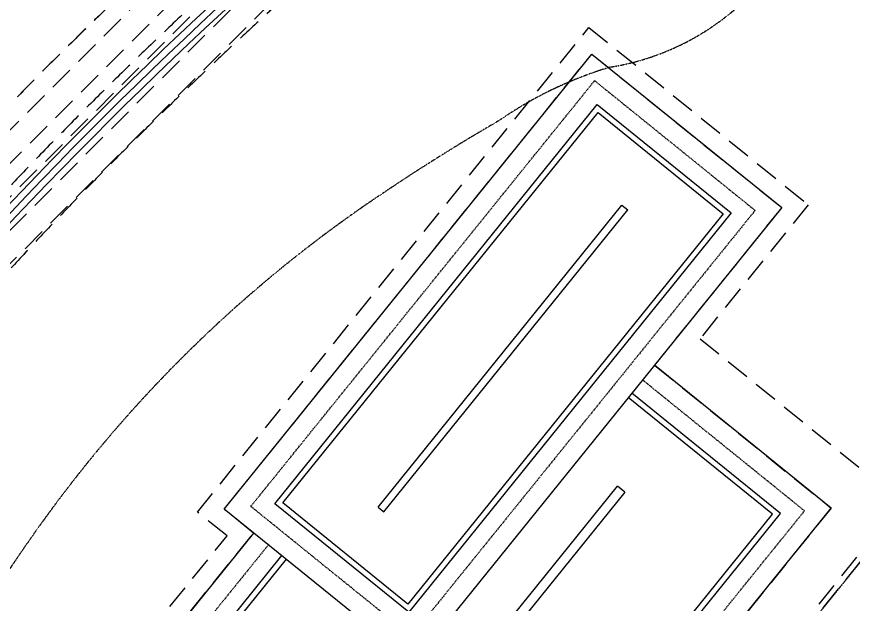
# Model space of a CAD drawing. Header units: millimetres. Extents: x 832728086 to 834530684, y 817551485 to 818349469.
# Drawn here: x 834295745 to 834317842, y 817879050 to 817894562 of the extents above; entities that cross this region are included whole.
import ezdxf

# ---------------------------------------------------------------- set-up
doc = ezdxf.new("R2010")
doc.units = ezdxf.units.MM
doc.header["$LTSCALE"] = 100
doc.linetypes.add('architecture 2$0$3B50H- ARC-DWG-2500-P00-XXXX-WS3-XC$0$HIDDEN', pattern=[0.375, 0.25, -0.125])
doc.linetypes.add('Hidden', pattern=[9.525, 6.35, -3.175])
for name, color, linetype in [('+C-160', 160, 'Hidden'), ('000-Tactile-l', 8, 'Continuous'), ('architecture 2$0$3B50H- ARC-DWG-2500-P00-XXXX-WS3-XC$0$DLN210__', 7, 'Continuous')]:
    doc.layers.add(name, color=color, linetype=linetype)

# ---------------------------------------------------------------- blocks, each defined once
blk = doc.blocks.new('tactile')
at = {"layer": '000-Tactile-l', "ltscale": 5e-05}
for radius in [115.011, 114.836, 114.661]:
    blk.add_arc((834379.124, 817810.587), radius, 126.33538, 145.15238, dxfattribs=at)
blk = doc.blocks.new('architecture 2$0$3B50H- ARC-DWG-2500-P00-XXXX-WS3-XC')
at = {"layer": 'architecture 2$0$3B50H- ARC-DWG-2500-P00-XXXX-WS3-XC$0$DLN210__', "color": 1}
for p, q in [((834305289, 817881618), (834311731, 817889591)), ((834311731, 817889591), (834311887, 817889465)), ((834305445, 817881492), (834311887, 817889465)), ((834311808, 817882008), (834311613, 817882165)), ((834305289, 817881618), (834305445, 817881492))]:
    blk.add_line(p, q, dxfattribs=at)
for points in [[(834301225, 817881560), (834310935, 817893577), (834315952, 817889523), (834306241, 817877506)], [(834302561, 817881702), (834311077, 817892241), (834314616, 817889381), (834306100, 817878842)], [(834302772, 817881724), (834311099, 817892030), (834314405, 817889359), (834306077, 817879053)]]:
    blk.add_lwpolyline(points, close=True, dxfattribs=at)
at = {"layer": 'architecture 2$0$3B50H- ARC-DWG-2500-P00-XXXX-WS3-XC$0$DLN210__', "color": 1, "linetype": 'architecture 2$0$3B50H- ARC-DWG-2500-P00-XXXX-WS3-XC$0$HIDDEN'}
blk.add_lwpolyline([(834301928, 817881634), (834311009, 817892874), (834315249, 817889448), (834306167, 817878209)], close=True, dxfattribs=at)
at = {"layer": 'architecture 2$0$3B50H- ARC-DWG-2500-P00-XXXX-WS3-XC$0$DLN210__', "color": 8}
blk.add_lwpolyline([(834302002, 817880931), (834298546, 817876653), (834307452, 817869457), (834317256, 817881591), (834312589, 817885362)], dxfattribs=at)
at = {"layer": 'architecture 2$0$3B50H- ARC-DWG-2500-P00-XXXX-WS3-XC$0$DLN210__', "color": 1, "linetype": 'architecture 2$0$3B50H- ARC-DWG-2500-P00-XXXX-WS3-XC$0$HIDDEN'}
blk.add_lwpolyline([(834302391, 817880617), (834299249, 817876728), (834307377, 817870160), (834316553, 817881516), (834312275, 817884973)], dxfattribs=at)
at = {"layer": 'architecture 2$0$3B50H- ARC-DWG-2500-P00-XXXX-WS3-XC$0$DLN210__', "color": 1}
for points in [[(834302741, 817880334), (834299882, 817876795), (834307310, 817870793), (834315920, 817881449), (834311992, 817884623)], [(834302858, 817880240), (834300093, 817876817), (834307287, 817871004), (834315709, 817881427), (834311898, 817884506)], [(834311808, 817882008), (834305916, 817874716), (834302901, 817877151), (834303059, 817877346), (834305878, 817875067), (834311613, 817882165)]]:
    blk.add_lwpolyline(points, dxfattribs=at)
blk = doc.blocks.new('A$C062A3D83')
at = {"layer": '+C-160'}
for p, q in [((-43944, -132516), (-9901, -98473)), ((-41646, -129334), (-10966, -98654)), ((-53633, -143089), (-9347, -98803)), ((-40706, -127510), (-14672, -101476)), ((-40105, -126025), (-18952, -104872)), ((-22812, -123776), (-12474, -110980)), ((-22812, -123776), (-12474, -110980)), ((-12474, -110980), (-6679, -115661)), ((-12474, -110980), (-6679, -115661)), ((-22109, -123701), (-12399, -111683)), ((-12399, -111683), (-7382, -115737)), ((-48901, -178805), (2051, -115751)), ((-7382, -115737), (-10744, -119898)), ((-6679, -115661), (-9539, -119201)), ((-6679, -115661), (-9539, -119201)), ((-48784, -178900), (2167, -115845)), ((-9539, -119201), (-4213, -123503)), ((-9539, -119201), (-4097, -123597)), ((-10744, -119898), (-6077, -123669)), ((-21331, -124329), (-22109, -123701)), ((-6077, -123669), (-15881, -135803)), ((-22034, -124404), (-22812, -123776)), ((-22034, -124404), (-22812, -123776)), ((-24787, -128607), (-21331, -124329)), ((-24738, -127751), (-22034, -124404)), ((-24738, -127751), (-22034, -124404))]:
    blk.add_line(p, q, dxfattribs=at)
at = {"layer": '+C-160', "ltscale": 0.01}
blk.add_line((2168, -115845), (-48781, -178903), dxfattribs=at)
at = {"layer": '+C-160'}
for radius, start, end in [(115336, 124.25322, 145.15238), (116836, 126.33538, 139.00423), (113836, 126.33538, 145.15238)]:
    blk.add_arc((55791, -194673), radius, start, end, dxfattribs=at)
at = {"layer": '+C-160', "ltscale": 5e-05}
for centre, radius, start, end in [((-12980, -105396), 6718, 279.2799, 324.8173), ((-8892, -122076), 10490, 106.6481, 124.5079), ((13292, -161889), 56028, 120.1328, 123.5758), ((1562, -144548), 35093, 123.2774, 145.372), ((-185595, -17449), 191142, 324.62337, 325.90167)]:
    blk.add_arc(centre, radius, start, end, dxfattribs=at)
at = {"layer": '+C-160'}
for major_axis, start_param, end_param in [((-106079, 48970), -0.504135, -0.283022), ((82381, 78563), 1.443285, 1.771704)]:
    blk.add_ellipse((55791, -194673), major_axis=major_axis, ratio=1, start_param=start_param, end_param=end_param, dxfattribs=at)
at = {"layer": '+C-160', "zscale": 0.001}
blk.add_blockref('architecture 2$0$3B50H- ARC-DWG-2500-P00-XXXX-WS3-XC', (-834323333, -818005260), dxfattribs=at)

msp = doc.modelspace()

# ---------------------------------------------------------------- block references
at = {"layer": '+C-160', "ltscale": 5}
msp.add_blockref('A$C062A3D83', (834323333.3128, 818005260.0327), dxfattribs=at)
at = {"layer": '000-Tactile-l', "xscale": 1000, "yscale": 1000, "zscale": 1000}
msp.add_blockref('tactile', (-56.4905, -49.2817, -0.0703), dxfattribs=at)

doc.saveas('drawing.dxf')
